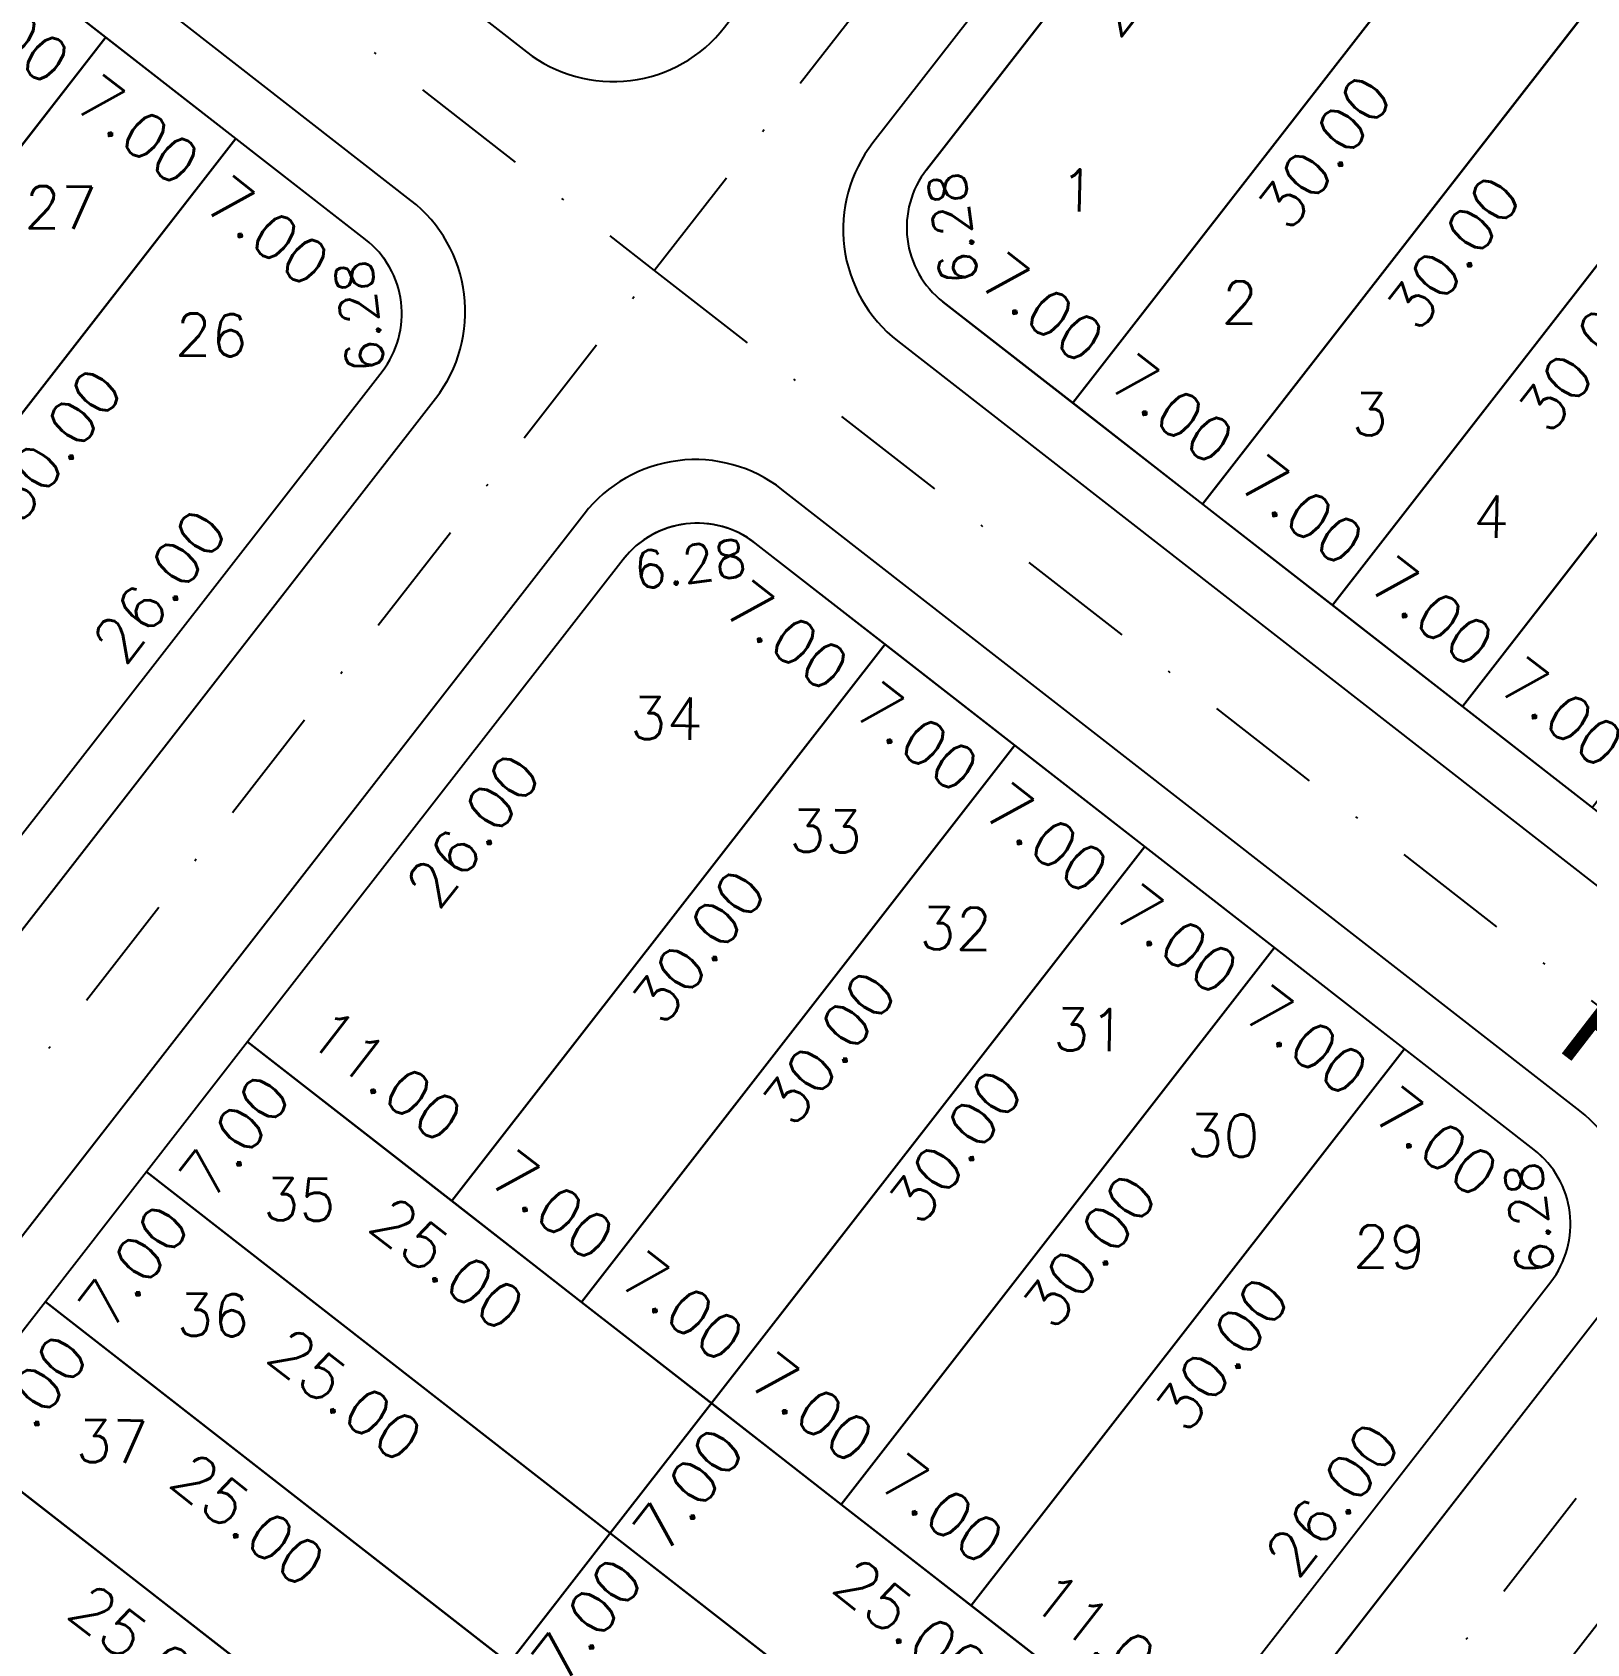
# Model space of a CAD drawing. Header units: millimetres. Extents: x -4430026 to 4783824, y 584 to 9593110.
# Drawn here: x 2707.8 to 2773.9, y 1207.5 to 1276 of the extents above; entities that cross this region are included whole.
import ezdxf
from ezdxf.enums import TextEntityAlignment as Align

# ---------------------------------------------------------------- set-up
doc = ezdxf.new("R2010")
doc.units = ezdxf.units.MM
doc.linetypes.add('CONTINUO', pattern=[0])
doc.linetypes.add('DASHDOT', pattern=[1, 0.5, -0.25, 0, -0.25])
for name, color, linetype in [('Calçada', 1, 'Continuous'), ('Cota', 8, 'Continuous'), ('Cota Curvas', 2, 'Continuous'), ('EIXO DAS VIAS', 252, 'DASHDOT'), ('Lotes', 2, 'Continuous'), ('Nomes de Ruas', 3, 'Continuous'), ('Numero de lotes', 5, 'Continuous')]:
    doc.layers.add(name, color=color, linetype=linetype)
doc.styles.add('arcad1', font='romans.shx')
doc.styles.add('ARIAL', font='arial.ttf', dxfattribs={"height": 0.25})
doc.styles.add('ROMANS', font='romans.shx')
doc.dimstyles.new('BOLA100', dxfattribs={"dimscale": 0, "dimtxt": 1.9, "dimasz": 0.18, "dimexe": 0.18, "dimexo": 0.063, "dimgap": 0, "dimtad": 1, "dimzin": 4, "dimdsep": 46, "dimtxsty": 'ROMANS', "dimcen": 0.09, "dimse1": 1, "dimse2": 1, "dimsd1": 1, "dimsd2": 1, "dimclrt": 256, "dimaunit": 1, "dimadec": 4, "dimazin": 0, "dimtfac": 1.2, "dimtix": 1, "dimtmove": 2, "dimatfit": 3, "dimfxl": 1, "dimtvp": 2, "dimtolj": 1, "dimtzin": 4, "dimarcsym": 0})

# ---------------------------------------------------------------- blocks, each defined once
blk = doc.blocks.new('*D1102')
at = {"layer": 'DEFPOINTS', "color": 0}
for p in [(2782.594, 1214.887), (2784.865, 1213.12), (2766.621, 1194.373)]:
    blk.add_point(p, dxfattribs=at)
at = {"layer": 'Cota', "insert": (2776.128, 1203.446), "char_height": 1.9, "attachment_point": 5, "rotation": 52.09358, "style": 'ROMANS'}
blk.add_mtext('\\A1;26.00', dxfattribs=at)
blk = doc.blocks.new('*D1343')
at = {"layer": 'DEFPOINTS', "color": 0}
for p in [(2708.311, 1222.032), (2710.665, 1220.2), (2704.011, 1216.509)]:
    blk.add_point(p, dxfattribs=at)
at = {"layer": 'Cota', "insert": (2707.765, 1218.022), "char_height": 1.9, "attachment_point": 5, "rotation": 52.09358, "style": 'ROMANS'}
blk.add_mtext('\\A1;7.00', dxfattribs=at)
blk = doc.blocks.new('*D1344')
at = {"layer": 'DEFPOINTS', "color": 0}
for p in [(2712.612, 1227.555), (2714.966, 1225.723), (2708.311, 1222.032)]:
    blk.add_point(p, dxfattribs=at)
at = {"layer": 'Cota', "insert": (2712.066, 1223.545), "char_height": 1.9, "attachment_point": 5, "rotation": 52.09358, "style": 'ROMANS'}
blk.add_mtext('\\A1;7.00', dxfattribs=at)
blk = doc.blocks.new('*D1345')
at = {"layer": 'DEFPOINTS', "color": 0}
for p in [(2716.913, 1233.079), (2719.266, 1231.246), (2712.612, 1227.555)]:
    blk.add_point(p, dxfattribs=at)
at = {"layer": 'Cota', "insert": (2716.367, 1229.068), "char_height": 1.9, "attachment_point": 5, "rotation": 52.09358, "style": 'ROMANS'}
blk.add_mtext('\\A1;7.00', dxfattribs=at)
blk = doc.blocks.new('*D1346')
at = {"layer": 'DEFPOINTS', "color": 0}
for p in [(2732.886, 1253.593), (2735.24, 1251.76), (2716.913, 1233.079)]:
    blk.add_point(p, dxfattribs=at)
at = {"layer": 'Cota', "insert": (2726.504, 1242.087), "char_height": 1.9, "attachment_point": 5, "rotation": 52.09358, "style": 'ROMANS'}
blk.add_mtext('\\A1;26.00', dxfattribs=at)
blk = doc.blocks.new('*D1350')
at = {"layer": 'DEFPOINTS', "color": 0}
for p in [(2732.337, 1212.196), (2734.255, 1210.703), (2728.037, 1206.673)]:
    blk.add_point(p, dxfattribs=at)
at = {"layer": 'Cota', "insert": (2731.355, 1208.525), "char_height": 1.9, "attachment_point": 5, "rotation": 52.09358, "style": 'ROMANS'}
blk.add_mtext('\\A1;7.00', dxfattribs=at)
blk = doc.blocks.new('*D1351')
at = {"layer": 'DEFPOINTS', "color": 0}
for p in [(2736.638, 1217.719), (2738.556, 1216.226), (2732.337, 1212.196)]:
    blk.add_point(p, dxfattribs=at)
at = {"layer": 'Cota', "insert": (2735.656, 1214.048), "char_height": 1.9, "attachment_point": 5, "rotation": 52.09358, "style": 'ROMANS'}
blk.add_mtext('\\A1;7.00', dxfattribs=at)
blk = doc.blocks.new('*D1352')
at = {"layer": 'DEFPOINTS', "color": 0}
for p in [(2755.069, 1241.39), (2756.987, 1239.896), (2736.638, 1217.719)]:
    blk.add_point(p, dxfattribs=at)
at = {"layer": 'Cota', "insert": (2747.022, 1228.645), "char_height": 1.9, "attachment_point": 5, "rotation": 52.09358, "style": 'ROMANS'}
blk.add_mtext('\\A1;30.00', dxfattribs=at)
blk = doc.blocks.new('*D1358')
at = {"layer": 'DEFPOINTS', "color": 0}
for p in [(2771.793, 1223.299), (2772.337, 1222.874), (2756.363, 1202.36)]:
    blk.add_point(p, dxfattribs=at)
at = {"layer": 'Cota', "insert": (2763.046, 1213.634), "char_height": 1.9, "attachment_point": 5, "rotation": 52.0352, "style": 'ROMANS'}
blk.add_mtext('\\A1;26.00', dxfattribs=at)
blk = doc.blocks.new('*D1359')
at = {"layer": 'DEFPOINTS', "color": 0}
for p in [(2744.023, 1249.991), (2746.063, 1248.403), (2725.592, 1226.32)]:
    blk.add_point(p, dxfattribs=at)
at = {"layer": 'Cota', "insert": (2736.097, 1237.151), "char_height": 1.9, "attachment_point": 5, "rotation": 52.09358, "style": 'ROMANS'}
blk.add_mtext('\\A1;30.00', dxfattribs=at)
blk = doc.blocks.new('*D1360')
at = {"layer": 'DEFPOINTS', "color": 0}
for p in [(2749.546, 1245.69), (2751.603, 1244.088), (2731.115, 1222.02)]:
    blk.add_point(p, dxfattribs=at)
at = {"layer": 'Cota', "insert": (2741.638, 1232.837), "char_height": 1.9, "attachment_point": 5, "rotation": 52.09358, "style": 'ROMANS'}
blk.add_mtext('\\A1;30.00', dxfattribs=at)
blk = doc.blocks.new('*D1361')
at = {"layer": 'DEFPOINTS', "color": 0}
for p in [(2760.592, 1237.089), (2762.684, 1235.46), (2742.161, 1213.419)]:
    blk.add_point(p, dxfattribs=at)
at = {"layer": 'Cota', "insert": (2752.719, 1224.208), "char_height": 1.9, "attachment_point": 5, "rotation": 52.09358, "style": 'ROMANS'}
blk.add_mtext('\\A1;30.00', dxfattribs=at)
blk = doc.blocks.new('*D1362')
at = {"layer": 'DEFPOINTS', "color": 0}
for p in [(2766.115, 1232.788), (2768.322, 1231.07), (2747.684, 1209.118)]:
    blk.add_point(p, dxfattribs=at)
at = {"layer": 'Cota', "insert": (2758.357, 1219.818), "char_height": 1.9, "attachment_point": 5, "rotation": 52.09358, "style": 'ROMANS'}
blk.add_mtext('\\A1;30.00', dxfattribs=at)
blk = doc.blocks.new('*D1363')
at = {"layer": 'DEFPOINTS', "color": 0}
for p in [(2761.762, 1290.677), (2764.181, 1288.793), (2745.788, 1270.162)]:
    blk.add_point(p, dxfattribs=at)
at = {"layer": 'Cota', "insert": (2755.444, 1279.12), "char_height": 1.9, "attachment_point": 5, "rotation": 52.09358, "style": 'ROMANS'}
blk.add_mtext('\\A1;26.00', dxfattribs=at)
blk = doc.blocks.new('*D1364')
at = {"layer": 'DEFPOINTS', "color": 0}
for p in [(2770.441, 1283.919), (2772.681, 1282.174), (2752.01, 1260.248)]:
    blk.add_point(p, dxfattribs=at)
at = {"layer": 'Cota', "insert": (2762.716, 1270.923), "char_height": 1.9, "attachment_point": 5, "rotation": 52.09358, "style": 'ROMANS'}
blk.add_mtext('\\A1;30.00', dxfattribs=at)
blk = doc.blocks.new('*D1365')
at = {"layer": 'DEFPOINTS', "color": 0}
for p in [(2775.964, 1279.618), (2778.169, 1277.901), (2757.533, 1255.947)]:
    blk.add_point(p, dxfattribs=at)
at = {"layer": 'Cota', "insert": (2768.204, 1266.649), "char_height": 1.9, "attachment_point": 5, "rotation": 52.09358, "style": 'ROMANS'}
blk.add_mtext('\\A1;30.00', dxfattribs=at)
blk = doc.blocks.new('*D1366')
at = {"layer": 'DEFPOINTS', "color": 0}
for p in [(2781.487, 1275.317), (2783.765, 1273.544), (2763.056, 1251.647)]:
    blk.add_point(p, dxfattribs=at)
at = {"layer": 'Cota', "insert": (2773.799, 1262.292), "char_height": 1.9, "attachment_point": 5, "rotation": 52.09358, "style": 'ROMANS'}
blk.add_mtext('\\A1;30.00', dxfattribs=at)
blk = doc.blocks.new('*D1367')
at = {"layer": 'DEFPOINTS', "color": 0}
for p in [(2787.01, 1271.017), (2789.36, 1269.187), (2768.579, 1247.346)]:
    blk.add_point(p, dxfattribs=at)
at = {"layer": 'Cota', "insert": (2779.395, 1257.936), "char_height": 1.9, "attachment_point": 5, "rotation": 52.09358, "style": 'ROMANS'}
blk.add_mtext('\\A1;30.00', dxfattribs=at)
blk = doc.blocks.new('*D1594')
at = {"layer": 'DEFPOINTS', "color": 0}
for p in [(2721.903, 1262.145), (2722.629, 1261.58), (2706.655, 1241.065)]:
    blk.add_point(p, dxfattribs=at)
at = {"layer": 'Cota', "insert": (2713.167, 1252.471), "char_height": 1.9, "attachment_point": 5, "rotation": 52.09358, "style": 'ROMANS'}
blk.add_mtext('\\A1;26.00', dxfattribs=at)
blk = doc.blocks.new('*D1597')
at = {"layer": 'DEFPOINTS', "color": 0}
for p in [(2710.884, 1275.795), (2713.194, 1273.996), (2692.453, 1252.124)]:
    blk.add_point(p, dxfattribs=at)
at = {"layer": 'Cota', "insert": (2703.229, 1262.744), "char_height": 1.9, "attachment_point": 5, "rotation": 52.09358, "style": 'ROMANS'}
blk.add_mtext('\\A1;30.00', dxfattribs=at)
blk = doc.blocks.new('*D1598')
at = {"layer": 'DEFPOINTS', "color": 0}
for p in [(2716.407, 1271.494), (2718.693, 1269.714), (2697.976, 1247.823)]:
    blk.add_point(p, dxfattribs=at)
at = {"layer": 'Cota', "insert": (2708.728, 1258.463), "char_height": 1.9, "attachment_point": 5, "rotation": 52.09358, "style": 'ROMANS'}
blk.add_mtext('\\A1;30.00', dxfattribs=at)
blk = doc.blocks.new('*D4686')
at = {"layer": 'DEFPOINTS', "color": 0}
for p in [(2705.361, 1280.095), (2710.884, 1275.795), (2708.901, 1273.247)]:
    blk.add_point(p, dxfattribs=at)
at = {"layer": 'Cota', "insert": (2706.723, 1276.147), "char_height": 1.9, "attachment_point": 5, "rotation": 322.09432, "style": 'ROMANS'}
blk.add_mtext('\\A1;7.00', dxfattribs=at)
blk = doc.blocks.new('*D4687')
at = {"layer": 'DEFPOINTS', "color": 0}
for p in [(2710.884, 1275.795), (2716.407, 1271.494), (2714.424, 1268.947)]:
    blk.add_point(p, dxfattribs=at)
at = {"layer": 'Cota', "insert": (2712.246, 1271.847), "char_height": 1.9, "attachment_point": 5, "rotation": 322.09432, "style": 'ROMANS'}
blk.add_mtext('\\A1;7.00', dxfattribs=at)
blk = doc.blocks.new('*D4688')
at = {"layer": 'DEFPOINTS', "color": 0}
for p in [(2716.407, 1271.494), (2721.931, 1267.193), (2719.947, 1264.646)]:
    blk.add_point(p, dxfattribs=at)
at = {"layer": 'Cota', "insert": (2717.769, 1267.546), "char_height": 1.9, "attachment_point": 5, "rotation": 322.09432, "style": 'ROMANS'}
blk.add_mtext('\\A1;7.00', dxfattribs=at)
blk = doc.blocks.new('*D4689')
at = {"layer": 'DEFPOINTS', "color": 0}
for p in [(2738.5, 1254.291), (2744.023, 1249.991), (2742.04, 1247.444)]:
    blk.add_point(p, dxfattribs=at)
at = {"layer": 'Cota', "insert": (2739.862, 1250.344), "char_height": 1.9, "attachment_point": 5, "rotation": 322.09432, "style": 'ROMANS'}
blk.add_mtext('\\A1;7.00', dxfattribs=at)
blk = doc.blocks.new('*D4690')
at = {"layer": 'DEFPOINTS', "color": 0}
for p in [(2744.023, 1249.991), (2749.546, 1245.69), (2747.563, 1243.144)]:
    blk.add_point(p, dxfattribs=at)
at = {"layer": 'Cota', "insert": (2745.385, 1246.043), "char_height": 1.9, "attachment_point": 5, "rotation": 322.09432, "style": 'ROMANS'}
blk.add_mtext('\\A1;7.00', dxfattribs=at)
blk = doc.blocks.new('*D4691')
at = {"layer": 'DEFPOINTS', "color": 0}
for p in [(2749.546, 1245.69), (2755.069, 1241.39), (2753.086, 1238.843)]:
    blk.add_point(p, dxfattribs=at)
at = {"layer": 'Cota', "insert": (2750.908, 1241.743), "char_height": 1.9, "attachment_point": 5, "rotation": 322.09432, "style": 'ROMANS'}
blk.add_mtext('\\A1;7.00', dxfattribs=at)
blk = doc.blocks.new('*D4692')
at = {"layer": 'DEFPOINTS', "color": 0}
for p in [(2755.069, 1241.39), (2760.592, 1237.089), (2758.609, 1234.542)]:
    blk.add_point(p, dxfattribs=at)
at = {"layer": 'Cota', "insert": (2756.431, 1237.442), "char_height": 1.9, "attachment_point": 5, "rotation": 322.09432, "style": 'ROMANS'}
blk.add_mtext('\\A1;7.00', dxfattribs=at)
blk = doc.blocks.new('*D4693')
at = {"layer": 'DEFPOINTS', "color": 0}
for p in [(2760.592, 1237.089), (2766.115, 1232.788), (2764.133, 1230.242)]:
    blk.add_point(p, dxfattribs=at)
at = {"layer": 'Cota', "insert": (2761.955, 1233.142), "char_height": 1.9, "attachment_point": 5, "rotation": 322.09432, "style": 'ROMANS'}
blk.add_mtext('\\A1;7.00', dxfattribs=at)
blk = doc.blocks.new('*D4694')
at = {"layer": 'DEFPOINTS', "color": 0}
for p in [(2766.115, 1232.788), (2771.639, 1228.488), (2769.656, 1225.941)]:
    blk.add_point(p, dxfattribs=at)
at = {"layer": 'Cota', "insert": (2767.478, 1228.841), "char_height": 1.9, "attachment_point": 5, "rotation": 322.09432, "style": 'ROMANS'}
blk.add_mtext('\\A1;7.00', dxfattribs=at)
blk = doc.blocks.new('*D4711')
at = {"layer": 'DEFPOINTS', "color": 0}
for p in [(2716.913, 1233.079), (2726.537, 1227.535), (2725.592, 1226.32)]:
    blk.add_point(p, dxfattribs=at)
at = {"layer": 'Cota', "insert": (2722.781, 1231.663), "char_height": 1.9, "attachment_point": 5, "rotation": 322.09358, "style": 'ROMANS'}
blk.add_mtext('\\A1;11.00', dxfattribs=at)
blk = doc.blocks.new('*D4712')
at = {"layer": 'DEFPOINTS', "color": 0}
for p in [(2725.592, 1226.32), (2732.06, 1223.234), (2731.115, 1222.02)]:
    blk.add_point(p, dxfattribs=at)
at = {"layer": 'Cota', "insert": (2729.882, 1226.134), "char_height": 1.9, "attachment_point": 5, "rotation": 322.09358, "style": 'ROMANS'}
blk.add_mtext('\\A1;7.00', dxfattribs=at)
blk = doc.blocks.new('*D4713')
at = {"layer": 'DEFPOINTS', "color": 0}
for p in [(2731.115, 1222.02), (2737.583, 1218.933), (2736.638, 1217.719)]:
    blk.add_point(p, dxfattribs=at)
at = {"layer": 'Cota', "insert": (2735.406, 1221.833), "char_height": 1.9, "attachment_point": 5, "rotation": 322.09358, "style": 'ROMANS'}
blk.add_mtext('\\A1;7.00', dxfattribs=at)
blk = doc.blocks.new('*D4714')
at = {"layer": 'DEFPOINTS', "color": 0}
for p in [(2736.638, 1217.719), (2743.107, 1214.633), (2742.161, 1213.419)]:
    blk.add_point(p, dxfattribs=at)
at = {"layer": 'Cota', "insert": (2740.929, 1217.533), "char_height": 1.9, "attachment_point": 5, "rotation": 322.09358, "style": 'ROMANS'}
blk.add_mtext('\\A1;7.00', dxfattribs=at)
blk = doc.blocks.new('*D4715')
at = {"layer": 'DEFPOINTS', "color": 0}
for p in [(2742.161, 1213.419), (2748.63, 1210.332), (2747.684, 1209.118)]:
    blk.add_point(p, dxfattribs=at)
at = {"layer": 'Cota', "insert": (2746.452, 1213.232), "char_height": 1.9, "attachment_point": 5, "rotation": 322.09358, "style": 'ROMANS'}
blk.add_mtext('\\A1;7.00', dxfattribs=at)
blk = doc.blocks.new('*D4716')
at = {"layer": 'DEFPOINTS', "color": 0}
for p in [(2747.684, 1209.118), (2757.309, 1203.574), (2756.363, 1202.36)]:
    blk.add_point(p, dxfattribs=at)
at = {"layer": 'Cota', "insert": (2753.553, 1207.703), "char_height": 1.9, "attachment_point": 5, "rotation": 322.09358, "style": 'ROMANS'}
blk.add_mtext('\\A1;11.00', dxfattribs=at)
blk = doc.blocks.new('*D4733')
at = {"layer": 'DEFPOINTS', "color": 0}
for p in [(2716.913, 1233.079), (2736.638, 1217.719), (2734.69, 1215.217)]:
    blk.add_point(p, dxfattribs=at)
at = {"layer": 'Cota', "insert": (2725.411, 1223.647), "char_height": 1.9, "attachment_point": 5, "rotation": 322.09358, "style": 'ROMANS'}
blk.add_mtext('\\A1;25.00', dxfattribs=at)
blk = doc.blocks.new('*D4734')
at = {"layer": 'DEFPOINTS', "color": 0}
for p in [(2736.638, 1217.719), (2756.363, 1202.36), (2754.415, 1199.858)]:
    blk.add_point(p, dxfattribs=at)
at = {"layer": 'Cota', "insert": (2745.136, 1208.287), "char_height": 1.9, "attachment_point": 5, "rotation": 322.09358, "style": 'ROMANS'}
blk.add_mtext('\\A1;25.00', dxfattribs=at)
blk = doc.blocks.new('*D4741')
at = {"layer": 'DEFPOINTS', "color": 0}
for p in [(2712.612, 1227.555), (2732.337, 1212.196), (2730.35, 1209.643)]:
    blk.add_point(p, dxfattribs=at)
at = {"layer": 'Cota', "insert": (2721.071, 1218.073), "char_height": 1.9, "attachment_point": 5, "rotation": 322.09358, "style": 'ROMANS'}
blk.add_mtext('\\A1;25.00', dxfattribs=at)
blk = doc.blocks.new('*D4742')
at = {"layer": 'DEFPOINTS', "color": 0}
for p in [(2732.337, 1212.196), (2752.063, 1196.837), (2750.075, 1194.284)]:
    blk.add_point(p, dxfattribs=at)
at = {"layer": 'Cota', "insert": (2740.796, 1202.713), "char_height": 1.9, "attachment_point": 5, "rotation": 322.09358, "style": 'ROMANS'}
blk.add_mtext('\\A1;25.00', dxfattribs=at)
blk = doc.blocks.new('*D4749')
at = {"layer": 'DEFPOINTS', "color": 0}
for p in [(2708.311, 1222.032), (2728.037, 1206.673), (2726.216, 1204.335)]:
    blk.add_point(p, dxfattribs=at)
at = {"layer": 'Cota', "insert": (2716.937, 1212.764), "char_height": 1.9, "attachment_point": 5, "rotation": 322.09358, "style": 'ROMANS'}
blk.add_mtext('\\A1;25.00', dxfattribs=at)
blk = doc.blocks.new('*D4757')
at = {"layer": 'DEFPOINTS', "color": 0}
for p in [(2704.011, 1216.509), (2723.736, 1201.15), (2721.876, 1198.761)]:
    blk.add_point(p, dxfattribs=at)
at = {"layer": 'Cota', "insert": (2712.597, 1207.19), "char_height": 1.9, "attachment_point": 5, "rotation": 322.09358, "style": 'ROMANS'}
blk.add_mtext('\\A1;25.00', dxfattribs=at)
blk = doc.blocks.new('*D4765')
at = {"layer": 'DEFPOINTS', "color": 0}
for p in [(2699.71, 1210.986), (2719.436, 1195.627), (2717.742, 1193.452)]:
    blk.add_point(p, dxfattribs=at)
at = {"layer": 'Cota', "insert": (2708.463, 1201.881), "char_height": 1.9, "attachment_point": 5, "rotation": 322.09358, "style": 'ROMANS'}
blk.add_mtext('\\A1;25.00', dxfattribs=at)
blk = doc.blocks.new('*D5092')
at = {"layer": 'DEFPOINTS', "color": 0}
for p in [(2746.487, 1264.549), (2752.898, 1261.389), (2752.01, 1260.248)]:
    blk.add_point(p, dxfattribs=at)
at = {"layer": 'Cota', "insert": (2750.721, 1264.289), "char_height": 1.9, "attachment_point": 5, "rotation": 322.09358, "style": 'ROMANS'}
blk.add_mtext('\\A1;7.00', dxfattribs=at)
blk = doc.blocks.new('*D5093')
at = {"layer": 'DEFPOINTS', "color": 0}
for p in [(2752.01, 1260.248), (2758.422, 1257.089), (2757.533, 1255.947)]:
    blk.add_point(p, dxfattribs=at)
at = {"layer": 'Cota', "insert": (2756.244, 1259.989), "char_height": 1.9, "attachment_point": 5, "rotation": 322.09358, "style": 'ROMANS'}
blk.add_mtext('\\A1;7.00', dxfattribs=at)
blk = doc.blocks.new('*D5094')
at = {"layer": 'DEFPOINTS', "color": 0}
for p in [(2757.533, 1255.947), (2763.945, 1252.788), (2763.056, 1251.647)]:
    blk.add_point(p, dxfattribs=at)
at = {"layer": 'Cota', "insert": (2761.767, 1255.688), "char_height": 1.9, "attachment_point": 5, "rotation": 322.09358, "style": 'ROMANS'}
blk.add_mtext('\\A1;7.00', dxfattribs=at)
blk = doc.blocks.new('*D5095')
at = {"layer": 'DEFPOINTS', "color": 0}
for p in [(2763.056, 1251.647), (2769.468, 1248.487), (2768.579, 1247.346)]:
    blk.add_point(p, dxfattribs=at)
at = {"layer": 'Cota', "insert": (2767.29, 1251.387), "char_height": 1.9, "attachment_point": 5, "rotation": 322.09358, "style": 'ROMANS'}
blk.add_mtext('\\A1;7.00', dxfattribs=at)
blk = doc.blocks.new('*D5096')
at = {"layer": 'DEFPOINTS', "color": 0}
for p in [(2768.579, 1247.346), (2774.991, 1244.187), (2774.102, 1243.046)]:
    blk.add_point(p, dxfattribs=at)
at = {"layer": 'Cota', "insert": (2772.813, 1247.087), "char_height": 1.9, "attachment_point": 5, "rotation": 322.09358, "style": 'ROMANS'}
blk.add_mtext('\\A1;7.00', dxfattribs=at)
blk = doc.blocks.new('*D5132')
at = {"layer": 'DEFPOINTS', "color": 0}
for p in [(2761.762, 1290.677), (2782.066, 1276.061), (2781.487, 1275.317)]:
    blk.add_point(p, dxfattribs=at)
at = {"layer": 'Cota', "insert": (2772.787, 1284.49), "char_height": 1.9, "attachment_point": 5, "rotation": 322.09358, "style": 'ROMANS'}
blk.add_mtext('\\A1;25.00', dxfattribs=at)

msp = doc.modelspace()

# ---------------------------------------------------------------- linework, layer by layer
at = {"layer": 'Calçada', "lineweight": -3}
for p, q in [((2797.123, 1340.159), (2743.508, 1271.304)), ((2797.123, 1340.159), (2743.508, 1271.304)), ((2797.123, 1340.159), (2743.508, 1271.304)), ((2797.123, 1340.159), (2743.508, 1271.304)), ((2744.556, 1262.883), (2778.484, 1236.465)), ((2744.556, 1262.883), (2778.484, 1236.465)), ((2608.706, 1111.204), (2724.909, 1260.438)), ((2608.706, 1111.204), (2724.909, 1260.438)), ((2731.221, 1255.523), (2612.248, 1102.731)), ((2731.221, 1255.523), (2612.248, 1102.731)), ((2635.978, 1043.684), (2774.617, 1221.733)), ((2635.978, 1043.684), (2774.617, 1221.733)), ((2780.929, 1216.818), (2634.534, 1028.809)), ((2780.929, 1216.818), (2634.534, 1028.809))]:
    msp.add_line(p, q, dxfattribs=at)
for points in [[(2793.234, 1498.961, 0.418387), (2787.18, 1504.992), (2744.177, 1504.601, 0.410052), (2738.232, 1498.632), (2737.572, 1370.282, -0.165602), (2735.04, 1362.971), (2693.8, 1310.009, 0.414214), (2694.848, 1301.589), (2728.776, 1275.171, 0.414214), (2737.196, 1276.219), (2789.943, 1343.959, 0.165602), (2792.474, 1351.27)], [(2793.234, 1498.961, 0.418387), (2787.18, 1504.992), (2744.177, 1504.601, 0.410052), (2738.232, 1498.632), (2737.572, 1370.282, -0.165602), (2735.04, 1362.971), (2693.8, 1310.009, 0.414214), (2694.848, 1301.589), (2728.776, 1275.171, 0.414214), (2737.196, 1276.219), (2789.943, 1343.959, 0.165602), (2792.474, 1351.27)], [(2724.909, 1260.438, 0.414214), (2723.861, 1268.859), (2689.933, 1295.277, 0.414214), (2681.513, 1294.229), (2560.405, 1138.694, 0.556494), (2563.94, 1129.129, -0.139325), (2599.861, 1110.52, 0.441803), (2608.706, 1111.204)], [(2724.909, 1260.438, 0.414214), (2723.861, 1268.859), (2689.933, 1295.277, 0.414214), (2681.513, 1294.229), (2560.405, 1138.694, 0.556494), (2563.94, 1129.129, -0.139325), (2599.861, 1110.52, 0.441803), (2608.706, 1111.204)], [(2774.617, 1221.733, 0.414214), (2773.569, 1230.153), (2739.641, 1256.571, 0.414214), (2731.221, 1255.523), (2612.248, 1102.731, 0.314973), (2611.895, 1095.863, -0.12182), (2622.954, 1062.096, 0.038417), (2625.398, 1046.016, 0.631259), (2635.978, 1043.684)], [(2774.617, 1221.733, 0.414214), (2773.569, 1230.153), (2739.641, 1256.571, 0.414214), (2731.221, 1255.523), (2612.248, 1102.731, 0.314973), (2611.895, 1095.863, -0.12182), (2622.954, 1062.096, 0.038417), (2625.398, 1046.016, 0.631259), (2635.978, 1043.684)], [(2824.325, 1183.027, 0.414214), (2823.277, 1191.448), (2789.349, 1217.866, 0.414214), (2780.929, 1216.818), (2634.534, 1028.809, 0.289261), (2633.905, 1022.434, 0.111583), (2663.54, 986.304, 0.414214), (2671.96, 987.351)], [(2824.325, 1183.027, 0.414214), (2823.277, 1191.448), (2789.349, 1217.866, 0.414214), (2780.929, 1216.818), (2634.534, 1028.809, 0.289261), (2633.905, 1022.434, 0.111583), (2663.54, 986.304, 0.414214), (2671.96, 987.351)]]:
    msp.add_lwpolyline(points, format="xyb", close=True, dxfattribs=at)
msp.add_arc((2748.243, 1267.617), 6, 142.09358, 232.09358, dxfattribs=at)
msp.add_arc((2748.243, 1267.617), 6, 142.09358, 232.09358, dxfattribs=at)
at = {"layer": 'EIXO DAS VIAS', "ltscale": 10}
for p, q in [((2734.209, 1265.871, 103.708), (2793.533, 1342.059, 103.708)), ((2604.574, 1099.387, 103.708), (2734.209, 1265.871, 103.708)), ((2627.626, 1026.448, 103.708), (2783.917, 1227.165, 103.708))]:
    msp.add_line(p, q, dxfattribs=at)
at = {"layer": 'EIXO DAS VIAS', "ltscale": 10, "elevation": 103.708}
for points in [[(2684.501, 1304.577), (2734.209, 1265.871)], [(2734.209, 1265.871), (2783.917, 1227.165)]]:
    msp.add_lwpolyline(points, dxfattribs=at)
at = {"layer": 'Lotes', "lineweight": -3}
for p, q in [((2763.056, 1251.647), (2824.493, 1330.548)), ((2721.931, 1267.193), (2688.792, 1292.997)), ((2745.788, 1270.162), (2761.762, 1290.677)), ((2770.441, 1283.919), (2752.01, 1260.248)), ((2775.964, 1279.618), (2757.533, 1255.947)), ((2692.453, 1252.124), (2710.884, 1275.795)), ((2697.976, 1247.823), (2716.407, 1271.494)), ((2787.01, 1271.017), (2768.579, 1247.346)), ((2779.625, 1238.745), (2746.487, 1264.549)), ((2706.655, 1241.065), (2722.629, 1261.58)), ((2771.639, 1228.488), (2738.5, 1254.291)), ((2732.886, 1253.593), (2716.913, 1233.079)), ((2725.592, 1226.32), (2744.023, 1249.991)), ((2731.115, 1222.02), (2749.546, 1245.69)), ((2755.069, 1241.39), (2628.579, 1078.944)), ((2742.161, 1213.419), (2760.592, 1237.089)), ((2756.363, 1202.36), (2716.913, 1233.079)), ((2747.684, 1209.118), (2766.115, 1232.788)), ((2752.063, 1196.837), (2712.612, 1227.555)), ((2756.363, 1202.36), (2772.337, 1222.874)), ((2747.762, 1191.314), (2708.311, 1222.032)), ((2743.462, 1185.791), (2704.011, 1216.509))]:
    msp.add_line(p, q, dxfattribs=at)
at = {"layer": 'Lotes', "linetype": 'CONTINUO', "lineweight": -3}
for p, q in [((2770.441, 1283.919), (2752.01, 1260.248)), ((2752.01, 1260.248), (2770.441, 1283.919)), ((2775.964, 1279.618), (2757.533, 1255.947)), ((2757.533, 1255.947), (2775.964, 1279.618)), ((2710.884, 1275.795), (2692.453, 1252.124)), ((2692.453, 1252.124), (2710.884, 1275.795)), ((2781.487, 1275.317), (2763.056, 1251.647)), ((2763.056, 1251.647), (2781.487, 1275.317)), ((2716.407, 1271.494), (2697.976, 1247.823)), ((2697.976, 1247.823), (2716.407, 1271.494)), ((2787.01, 1271.017), (2768.579, 1247.346)), ((2768.579, 1247.346), (2787.01, 1271.017)), ((2744.023, 1249.991), (2725.592, 1226.32)), ((2725.592, 1226.32), (2744.023, 1249.991)), ((2749.546, 1245.69), (2731.115, 1222.02)), ((2731.115, 1222.02), (2749.546, 1245.69)), ((2755.069, 1241.39), (2736.638, 1217.719)), ((2736.638, 1217.719), (2755.069, 1241.39)), ((2760.592, 1237.089), (2742.161, 1213.419)), ((2742.161, 1213.419), (2760.592, 1237.089)), ((2716.913, 1233.079), (2712.612, 1227.555)), ((2736.638, 1217.719), (2716.913, 1233.079)), ((2716.913, 1233.079), (2725.592, 1226.32)), ((2766.115, 1232.788), (2747.684, 1209.118)), ((2747.684, 1209.118), (2766.115, 1232.788)), ((2712.612, 1227.555), (2708.311, 1222.032)), ((2712.612, 1227.555), (2732.337, 1212.196)), ((2732.337, 1212.196), (2712.612, 1227.555)), ((2725.592, 1226.32), (2731.115, 1222.02)), ((2708.311, 1222.032), (2704.011, 1216.509)), ((2708.311, 1222.032), (2728.037, 1206.673)), ((2728.037, 1206.673), (2708.311, 1222.032)), ((2731.115, 1222.02), (2736.638, 1217.719)), ((2736.638, 1217.719), (2732.337, 1212.196)), ((2732.337, 1212.196), (2736.638, 1217.719)), ((2756.363, 1202.36), (2736.638, 1217.719)), ((2736.638, 1217.719), (2742.161, 1213.419)), ((2704.011, 1216.509), (2723.736, 1201.15)), ((2723.736, 1201.15), (2704.011, 1216.509)), ((2742.161, 1213.419), (2747.684, 1209.118)), ((2732.337, 1212.196), (2728.037, 1206.673)), ((2728.037, 1206.673), (2732.337, 1212.196)), ((2752.063, 1196.837), (2732.337, 1212.196)), ((2732.337, 1212.196), (2752.063, 1196.837)), ((2747.684, 1209.118), (2756.363, 1202.36))]:
    msp.add_line(p, q, dxfattribs=at)
at = {"layer": 'Lotes'}
for points in [[(2745.788, 1270.162, 0.414214), (2746.487, 1264.549), (2752.01, 1260.248), (2770.441, 1283.919), (2761.762, 1290.677)], [(2716.407, 1271.494), (2697.976, 1247.823), (2706.655, 1241.065), (2722.629, 1261.58, 0.414214), (2721.931, 1267.193)], [(2738.5, 1254.291, 0.414214), (2732.886, 1253.593), (2716.913, 1233.079), (2725.592, 1226.32), (2744.023, 1249.991)], [(2766.115, 1232.788), (2747.684, 1209.118), (2756.363, 1202.36), (2772.337, 1222.874, 0.414214), (2771.639, 1228.488)]]:
    msp.add_lwpolyline(points, format="xyb", close=True, dxfattribs=at)
for points in [[(2752.01, 1260.248), (2757.533, 1255.947), (2775.964, 1279.618), (2770.441, 1283.919)], [(2705.361, 1280.095), (2686.93, 1256.425), (2692.453, 1252.124), (2710.884, 1275.795)], [(2757.533, 1255.947), (2763.056, 1251.647), (2781.487, 1275.317), (2775.964, 1279.618)], [(2710.884, 1275.795), (2692.453, 1252.124), (2697.976, 1247.823), (2716.407, 1271.494)], [(2763.056, 1251.647), (2768.579, 1247.346), (2787.01, 1271.017), (2781.487, 1275.317)], [(2768.579, 1247.346), (2774.102, 1243.046), (2792.533, 1266.716), (2787.01, 1271.017)], [(2744.023, 1249.991), (2725.592, 1226.32), (2731.115, 1222.02), (2749.546, 1245.69)], [(2749.546, 1245.69), (2731.115, 1222.02), (2736.638, 1217.719), (2755.069, 1241.39)], [(2755.069, 1241.39), (2736.638, 1217.719), (2742.161, 1213.419), (2760.592, 1237.089)], [(2760.592, 1237.089), (2742.161, 1213.419), (2747.684, 1209.118), (2766.115, 1232.788)], [(2731.115, 1222.02), (2725.592, 1226.32), (2716.913, 1233.079), (2712.612, 1227.555), (2732.337, 1212.196), (2736.638, 1217.719)], [(2712.612, 1227.555), (2708.311, 1222.032), (2728.037, 1206.673), (2732.337, 1212.196)], [(2708.311, 1222.032), (2704.011, 1216.509), (2723.736, 1201.15), (2728.037, 1206.673)], [(2736.638, 1217.719), (2732.337, 1212.196), (2752.063, 1196.837), (2756.363, 1202.36), (2747.684, 1209.118), (2742.161, 1213.419)], [(2704.011, 1216.509), (2699.71, 1210.986), (2719.436, 1195.627), (2723.736, 1201.15)], [(2732.337, 1212.196), (2728.037, 1206.673), (2747.762, 1191.314), (2752.063, 1196.837)]]:
    msp.add_lwpolyline(points, close=True, dxfattribs=at)
at = {"layer": 'Lotes', "lineweight": -3}
for centre, start, end in [((2748.944, 1267.705), 142.09358, 232.09358), ((2719.473, 1264.037), 322.09358, 52.09358), ((2736.042, 1251.135), 52.09358, 142.09358), ((2769.181, 1225.332), 322.09358, 52.09358)]:
    msp.add_arc(centre, 4, start, end, dxfattribs=at)

# ---------------------------------------------------------------- texts
at = {"layer": 'Cota Curvas', "char_height": 1.6, "attachment_point": 5, "style": 'ROMANS'}
for insert, rotation in [((2746.902, 1267.675, -51.854), 97.09358), ((2721.673, 1263.932, -51.854), 97.09358), ((2735.734, 1253.398, -51.854), 7.09358), ((2771.423, 1225.582, -51.854), 97.09358)]:
    msp.add_mtext('\\A1;6.28', dxfattribs=dict(at, insert=insert, rotation=rotation))
at = {"layer": 'Nomes de Ruas', "extrusion": (-0.054998, 0.06695, 0.996239), "style": 'ARIAL'}
msp.add_text('RUA 29  .', height=4, rotation=102.96746, dxfattribs=at).set_placement((-2929.535, 815.43, -70.918), align=Align.MIDDLE_CENTER)
at = {"layer": 'Numero de lotes', "style": 'arcad1'}
for s, p in [('1', (2752.225, 1269.285, 103.708)), ('27', (2708.964, 1268.552, 103.708)), ('2', (2759.116, 1264.514, 103.708)), ('26', (2715.378, 1263.139, 103.708)), ('3', (2764.652, 1259.768, 103.708)), ('4', (2769.807, 1255.415, 103.708)), ('34', (2734.731, 1246.835, 103.708)), ('33', (2741.501, 1242.045, 103.708)), ('32', (2747.035, 1237.9, 103.708)), ('31', (2752.723, 1233.597, 103.708)), ('30', (2758.418, 1229.103, 103.708)), ('35', (2719.122, 1226.382, 103.708)), ('29', (2765.48, 1224.369, 103.708)), ('36', (2715.451, 1221.468, 103.708)), ('37', (2711.148, 1216.098, 103.708))]:
    msp.add_text(s, height=1.8, rotation=358.97539, dxfattribs=at).set_placement(p, align=Align.MIDDLE_CENTER)

# ---------------------------------------------------------------- dimensions: what is measured, and where the dimension line sits
at = {"layer": 'Cota'}
for p1, p2, distance, picture, middle in [((2745.788, 1270.162), (2761.762, 1290.677), -3.065, '*D1363', (2755.444, 1279.12)), ((2752.01, 1260.248), (2770.441, 1283.919), -2.839, '*D1364', (2762.716, 1270.923)), ((2757.533, 1255.947), (2775.964, 1279.618), -2.795, '*D1365', (2768.204, 1266.649)), ((2692.453, 1252.124), (2710.884, 1275.795), -2.928, '*D1597', (2703.229, 1262.744)), ((2763.056, 1251.647), (2781.487, 1275.317), -2.886, '*D1366', (2773.799, 1262.292)), ((2697.976, 1247.823), (2716.407, 1271.494), -2.897, '*D1598', (2708.728, 1258.463)), ((2768.579, 1247.346), (2787.01, 1271.017), -2.978, '*D1367', (2779.395, 1257.936)), ((2725.592, 1226.32), (2744.023, 1249.991), -2.585, '*D1359', (2736.097, 1237.151)), ((2731.115, 1222.02), (2749.546, 1245.69), -2.607, '*D1360', (2741.638, 1232.837)), ((2742.161, 1213.419), (2760.592, 1237.089), -2.652, '*D1361', (2752.719, 1224.208)), ((2747.684, 1209.118), (2766.115, 1232.788), -2.797, '*D1362', (2758.357, 1219.818))]:
    dim = msp.add_aligned_dim(p1=p1, p2=p2, distance=distance, dimstyle='BOLA100', override={"dimscale": 1}, dxfattribs=at)
    dim.commit()
    dim.dimension.update_dxf_attribs({"geometry": picture, "text_midpoint": middle})
for base, p1, p2, angle, picture, middle in [((2782.066, 1276.061), (2761.762, 1290.677), (2781.487, 1275.317), 142.09358, '*D5132', (2772.787, 1284.49)), ((2708.901, 1273.247), (2705.361, 1280.095), (2710.884, 1275.795), 142.09432, '*D4686', (2706.723, 1276.147)), ((2714.424, 1268.947), (2710.884, 1275.795), (2716.407, 1271.494), 142.09432, '*D4687', (2712.246, 1271.847)), ((2719.947, 1264.646), (2716.407, 1271.494), (2721.931, 1267.193), 142.09432, '*D4688', (2717.769, 1267.546)), ((2752.898, 1261.389), (2746.487, 1264.549), (2752.01, 1260.248), 142.09358, '*D5092', (2750.721, 1264.289)), ((2721.903, 1262.145), (2706.655, 1241.065), (2722.629, 1261.58), 232.09358, '*D1594', (2713.167, 1252.471)), ((2758.422, 1257.089), (2752.01, 1260.248), (2757.533, 1255.947), 142.09358, '*D5093', (2756.244, 1259.989)), ((2763.945, 1252.788), (2757.533, 1255.947), (2763.056, 1251.647), 142.09358, '*D5094', (2761.767, 1255.688)), ((2742.04, 1247.444), (2738.5, 1254.291), (2744.023, 1249.991), 142.09432, '*D4689', (2739.862, 1250.344)), ((2769.468, 1248.487), (2763.056, 1251.647), (2768.579, 1247.346), 142.09358, '*D5095', (2767.29, 1251.387)), ((2735.24, 1251.76), (2716.913, 1233.079), (2732.886, 1253.593), 232.09358, '*D1346', (2726.504, 1242.087)), ((2747.563, 1243.144), (2744.023, 1249.991), (2749.546, 1245.69), 142.09432, '*D4690', (2745.385, 1246.043)), ((2774.991, 1244.187), (2768.579, 1247.346), (2774.102, 1243.046), 142.09358, '*D5096', (2772.813, 1247.087)), ((2753.086, 1238.843), (2749.546, 1245.69), (2755.069, 1241.39), 142.09432, '*D4691', (2750.908, 1241.743)), ((2756.987, 1239.896), (2736.638, 1217.719), (2755.069, 1241.39), 232.09358, '*D1352', (2747.022, 1228.645)), ((2758.609, 1234.542), (2755.069, 1241.39), (2760.592, 1237.089), 142.09432, '*D4692', (2756.431, 1237.442)), ((2764.133, 1230.242), (2760.592, 1237.089), (2766.115, 1232.788), 142.09432, '*D4693', (2761.955, 1233.142)), ((2726.537, 1227.535), (2716.913, 1233.079), (2725.592, 1226.32), 142.09358, '*D4711', (2722.781, 1231.663)), ((2719.266, 1231.246), (2712.612, 1227.555), (2716.913, 1233.079), 232.09358, '*D1345', (2716.367, 1229.068)), ((2734.69, 1215.217), (2716.913, 1233.079), (2736.638, 1217.719), 142.09358, '*D4733', (2725.411, 1223.647)), ((2769.656, 1225.941), (2766.115, 1232.788), (2771.639, 1228.488), 142.09432, '*D4694', (2767.478, 1228.841)), ((2732.06, 1223.234), (2725.592, 1226.32), (2731.115, 1222.02), 142.09358, '*D4712', (2729.882, 1226.134)), ((2714.966, 1225.723), (2708.311, 1222.032), (2712.612, 1227.555), 232.09358, '*D1344', (2712.066, 1223.545)), ((2730.35, 1209.643), (2712.612, 1227.555), (2732.337, 1212.196), 142.09358, '*D4741', (2721.071, 1218.073)), ((2737.583, 1218.933), (2731.115, 1222.02), (2736.638, 1217.719), 142.09358, '*D4713', (2735.406, 1221.833)), ((2771.793, 1223.299), (2756.363, 1202.36), (2772.337, 1222.874), 232.0352, '*D1358', (2763.046, 1213.634)), ((2710.665, 1220.2), (2704.011, 1216.509), (2708.311, 1222.032), 232.09358, '*D1343', (2707.765, 1218.022)), ((2726.216, 1204.335), (2708.311, 1222.032), (2728.037, 1206.673), 142.09358, '*D4749', (2716.937, 1212.764)), ((2743.107, 1214.633), (2736.638, 1217.719), (2742.161, 1213.419), 142.09358, '*D4714', (2740.929, 1217.533)), ((2738.556, 1216.226), (2732.337, 1212.196), (2736.638, 1217.719), 232.09358, '*D1351', (2735.656, 1214.048)), ((2754.415, 1199.858), (2736.638, 1217.719), (2756.363, 1202.36), 142.09358, '*D4734', (2745.136, 1208.287)), ((2721.876, 1198.761), (2704.011, 1216.509), (2723.736, 1201.15), 142.09358, '*D4757', (2712.597, 1207.19)), ((2748.63, 1210.332), (2742.161, 1213.419), (2747.684, 1209.118), 142.09358, '*D4715', (2746.452, 1213.232)), ((2784.865, 1213.12), (2766.621, 1194.373), (2782.594, 1214.887), 232.09358, '*D1102', (2776.128, 1203.446)), ((2734.255, 1210.703), (2728.037, 1206.673), (2732.337, 1212.196), 232.09358, '*D1350', (2731.355, 1208.525)), ((2750.075, 1194.284), (2732.337, 1212.196), (2752.063, 1196.837), 142.09358, '*D4742', (2740.796, 1202.713)), ((2717.742, 1193.452), (2699.71, 1210.986), (2719.436, 1195.627), 142.09358, '*D4765', (2708.463, 1201.881)), ((2757.309, 1203.574), (2747.684, 1209.118), (2756.363, 1202.36), 142.09358, '*D4716', (2753.553, 1207.703))]:
    dim = msp.add_linear_dim(base=base, p1=p1, p2=p2, angle=angle, dimstyle='BOLA100', override={"dimscale": 1}, dxfattribs=at)
    dim.commit()
    dim.dimension.update_dxf_attribs({"geometry": picture, "text_midpoint": middle})

doc.saveas('drawing.dxf')
